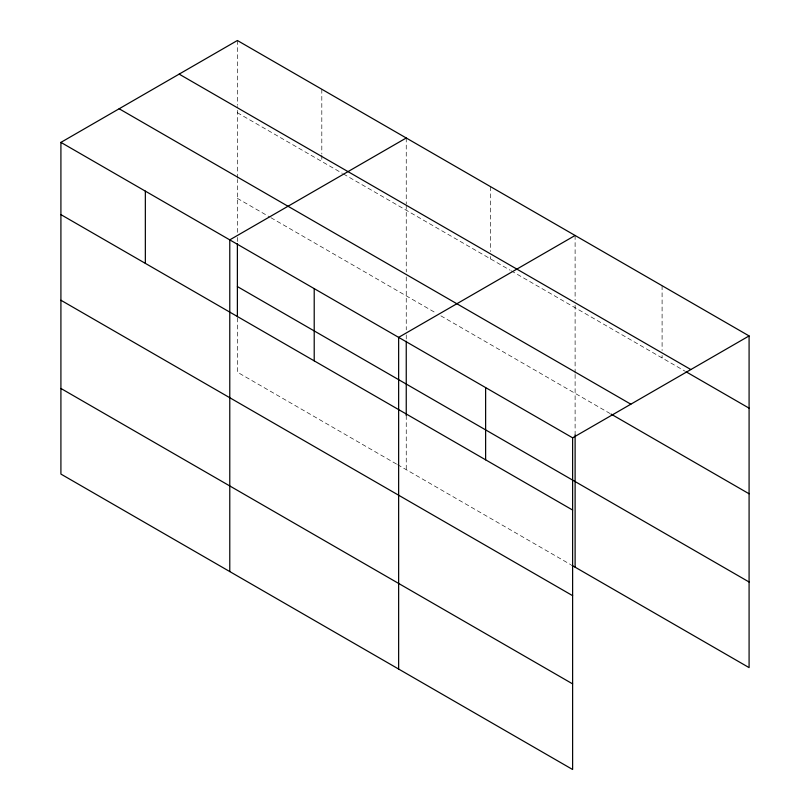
<?xml version="1.0" encoding="UTF-8"?>
<svg xmlns="http://www.w3.org/2000/svg" width="810" height="810" viewBox="0 0 810 810"><rect width="100%" height="100%" fill="white"/><g stroke="black" fill="none" stroke-linecap="round" stroke-linejoin="round"><path stroke-width="0.61" stroke-dasharray="4.05 3.04" d="M237.381 232.379L237.381 179.466M237.381 178.21L237.381 106.505M237.381 112.732L342.377 173.36M343.46 173.978L510.158 270.226M511.242 270.844L684.926 371.122M237.381 198.359L269.862 217.1M270.945 217.728L436.55 313.349M440.883 315.849L609.9 413.424M396.505 464.059L237.381 372.185L237.381 318.046M397.589 464.677L570.777 564.671M662.094 285.707L662.094 350.467M662.094 355.448L662.094 357.939M575.11 235.477L575.11 300.247M575.11 305.228L575.11 373.187M575.11 374.453L575.11 434.919M490.678 186.735L490.678 251.505M490.678 256.486L490.678 258.977M406.245 137.994L406.245 203.998M406.245 205.244L406.245 271.927M406.245 276.959L406.245 329.873M406.245 334.915L406.245 339.957M406.245 415.54L406.245 469.678M321.813 89.242L321.813 154.011M321.813 155.257L321.813 161.484M237.381 40.5L237.381 105.259M237.381 237.421L237.381 242.463"/><path stroke-width="1.21" d="M60.912 142.388L572.619 437.815L572.619 769.5L60.912 474.073L60.912 142.388L237.381 40.5L749.088 335.927L749.088 667.612L571.86 565.299M406.245 137.994L229.777 239.871L229.777 571.566M575.11 235.477L398.642 337.365L398.642 669.05M572.619 437.815L749.088 335.927M179.152 74.125L690.849 369.552M686.019 371.75L749.088 408.159M119.151 108.763L630.848 404.19M610.993 414.052L749.088 493.786M237.381 286.568L749.088 581.995M60.912 214.62L572.619 510.047M60.912 300.237L572.619 595.664M60.912 388.456L572.619 683.883M575.11 434.919L575.11 567.172M485.625 387.585L485.625 459.827M406.245 341.212L406.245 415.54M314.209 288.623L314.209 360.855M237.381 243.719L237.381 316.791M145.344 191.13L145.344 263.361"/></g></svg>
